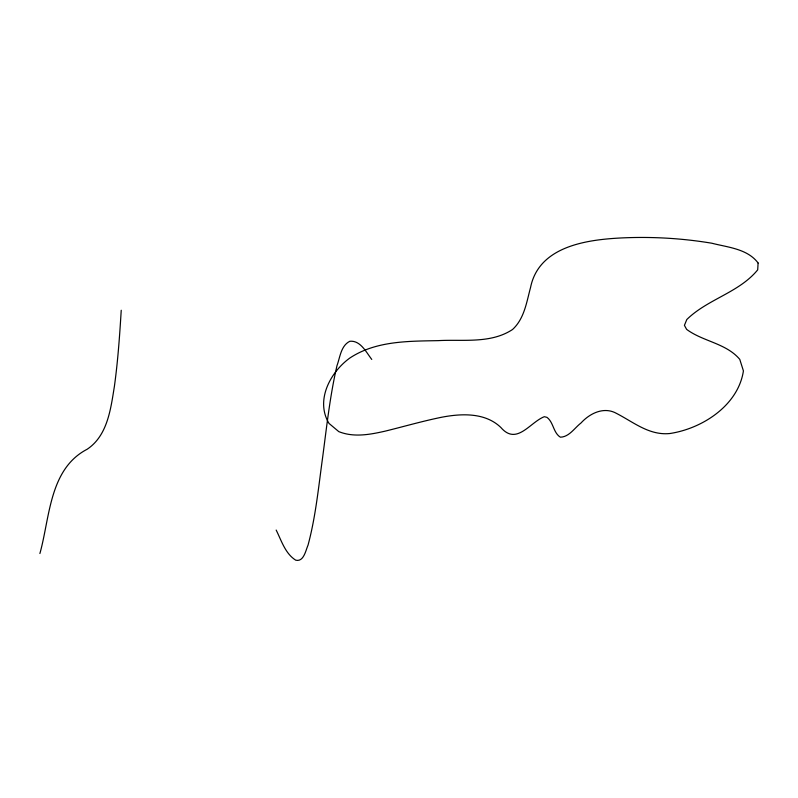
<?xml version="1.0" encoding="UTF-8"?>
<svg xmlns="http://www.w3.org/2000/svg" width="798" height="798" viewBox="0 0 798 798"><rect width="100%" height="100%" fill="white"/><g stroke="black" fill="none" stroke-linecap="round" stroke-linejoin="round"><path stroke-width="1.2" d="M121.226 310.262C119.68 335.719 117.865 361.195 114.383 386.471C110.732 408.875 107.64 435.578 87.162 449.244C49.257 468.925 49.975 517.413 39.9 553.523M371.768 359.429C366.182 352.267 360.487 340.207 349.843 341.275C340.926 345.594 340.018 357.394 336.985 365.664C329.903 396.107 326.651 427.259 322.522 458.192C318.512 487.279 315.689 516.705 308.038 545.134C305.714 550.331 303.809 562.171 295.729 560.186C285.245 553.622 281.445 540.605 276.168 530.062M758.1 262.991L757.701 269.844C739.078 292.627 707.577 299.11 686.809 319.519L684.415 325.355L686.629 329.375C703.028 341.584 726.08 343.18 739.766 359.349L743.417 370.9C738.19 405.444 702.31 428.616 669.851 433.523C649.273 435.608 633.712 422.272 616.664 413.494C604.056 406.302 589.922 413.224 581.044 422.95C574.56 427.908 569.243 436.965 560.366 437.194C553.214 432.755 553.632 422.361 546.979 417.354L544.316 416.696C529.922 422.282 516.695 445.892 500.875 427.499C485.204 412.337 461.294 413.424 441.344 417.304C422.401 421.174 403.828 426.561 385.055 431.169C369.863 434.601 353.793 437.623 338.811 431.638L329.025 423.429C315.12 400.546 330.222 372.217 349.793 358.063C375.838 340.786 408.187 341.235 438.222 340.636C462.99 339.25 490.71 343.918 512.545 329.504C524.376 318.651 526.58 302.133 530.57 287.41C538.869 246.492 586.011 239.789 620.615 237.984C651.078 236.467 681.711 238.203 711.806 243.22C727.756 247.34 747.517 248.757 758.1 262.991"/></g></svg>
